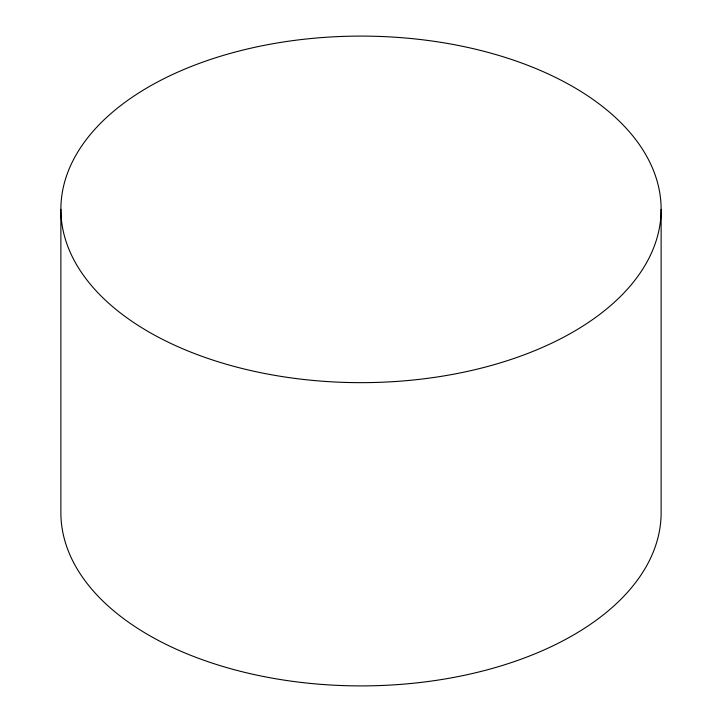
<?xml version="1.0" encoding="UTF-8"?>
<svg xmlns="http://www.w3.org/2000/svg" width="722" height="722" viewBox="0 0 722 722"><rect width="100%" height="100%" fill="white"/><g stroke="black" fill="none" stroke-linecap="round" stroke-linejoin="round"><path stroke-width="1.08" d="M661.126 209.38A300.126 173.28 0 0 1 210.932 359.439A300.126 173.28 0 0 1 210.932 59.312A300.126 173.28 0 0 1 661.126 209.38L661.126 512.62A300.126 173.28 0 0 1 361 685.9A300.126 173.28 0 0 1 60.874 512.62L60.874 209.38"/></g></svg>
